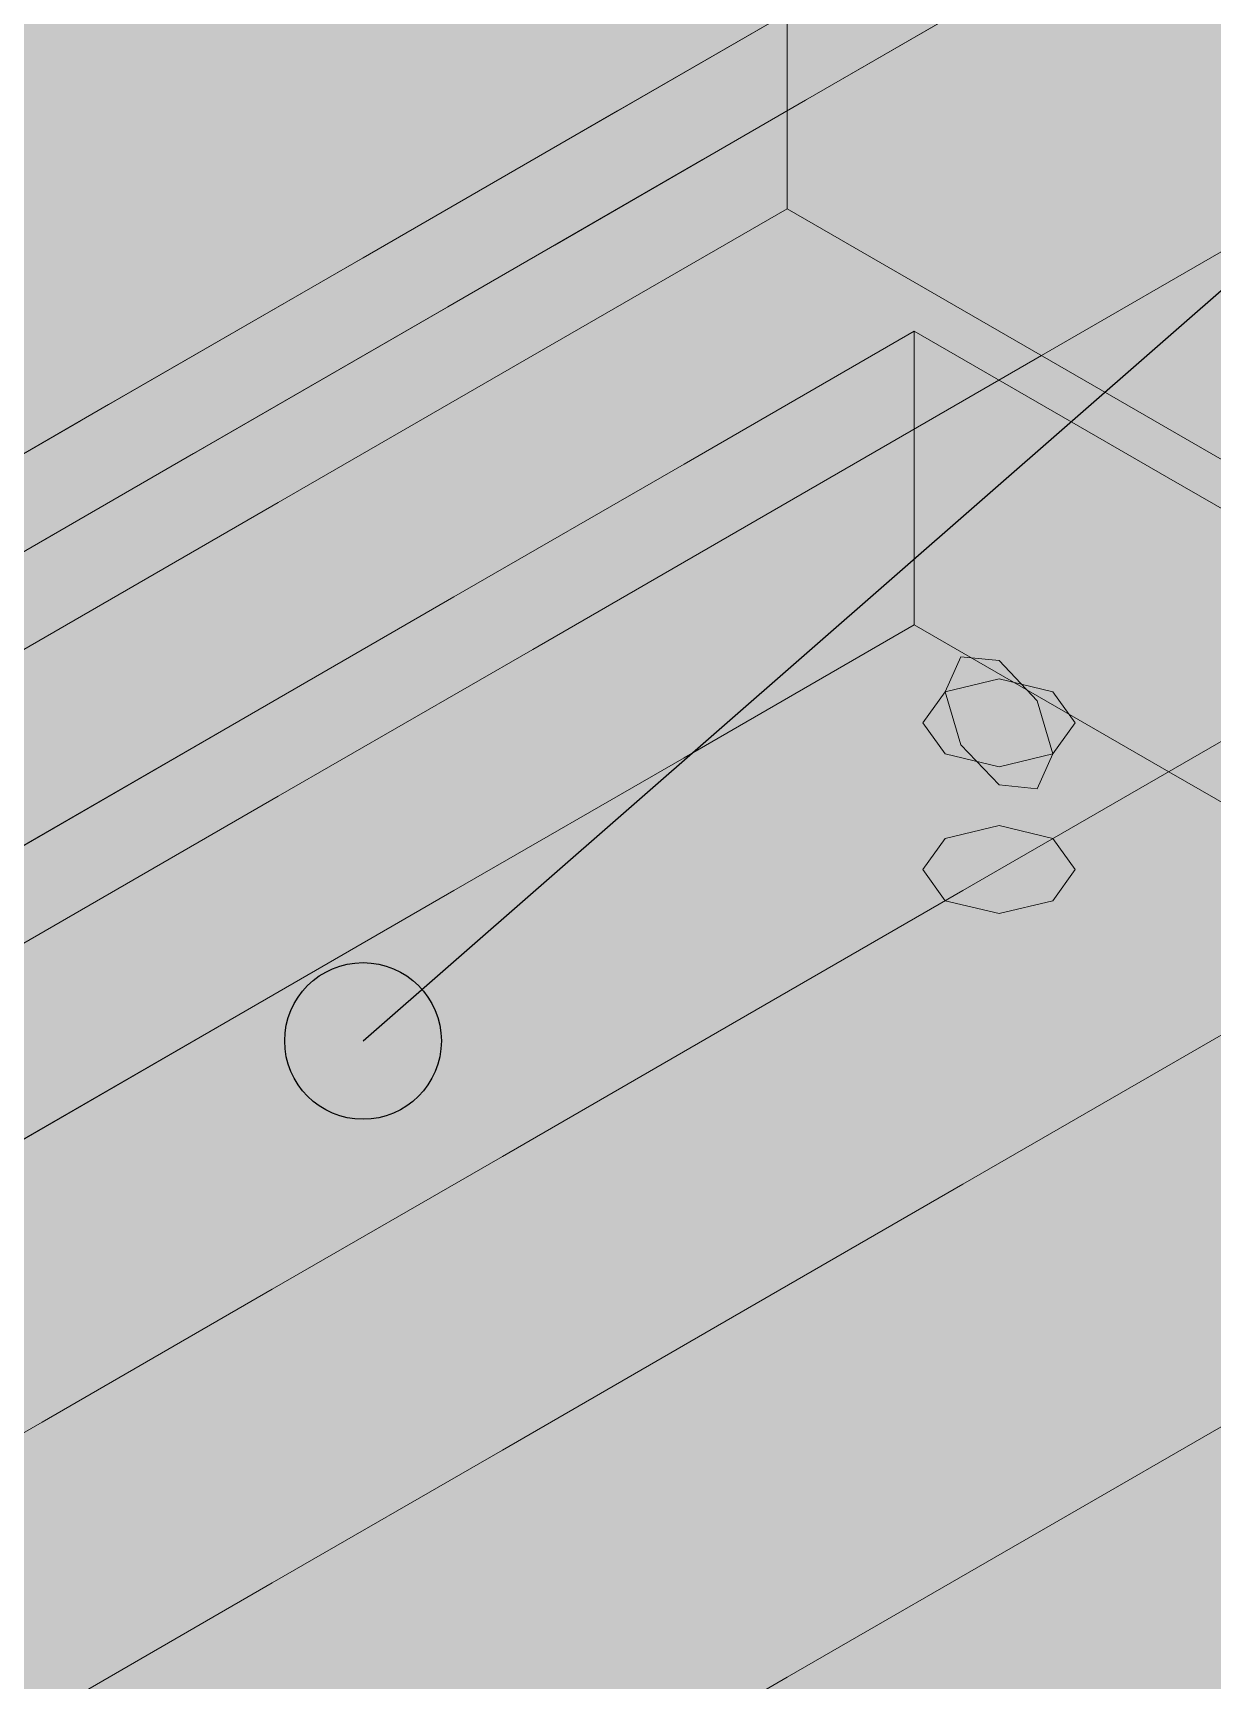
# Model space of a CAD drawing. Header units: metres. Extents: x 349122 to 349453, y 9281252 to 9281971.
# Drawn here: x 349264.0581 to 349264.1785, y 9281656.6197 to 9281656.788 of the extents above; entities that cross this region are included whole.
import ezdxf

# ---------------------------------------------------------------- set-up
doc = ezdxf.new("R2010")
doc.units = ezdxf.units.M
doc.header["$LTSCALE"] = 0.25
doc.layers.add('ISO-3D', color=7, linetype='CONTINUOUS', lineweight=13)
doc.layers.add('ISO-3D-ARISTAS', color=250, linetype='CONTINUOUS', lineweight=13)
doc.layers.add('LLAMADAS-NUM', color=30, linetype='CONTINUOUS', lineweight=25, true_color=0xc05014)

msp = doc.modelspace()

# ---------------------------------------------------------------- linework, layer by layer
at = {"layer": 'ISO-3D', "true_color": 0x7f7e7a}
for points in [[(349264.08577, 9281656.80152), (349264.06017, 9281656.78674), (349264.08577, 9281656.83152), (349264.06017, 9281656.81674)], [(349264.16258, 9281656.79587), (349264.13698, 9281656.78109), (349264.16258, 9281656.82087), (349264.13698, 9281656.80609)], [(349264.06017, 9281656.78674), (349264.03456, 9281656.77196), (349264.06017, 9281656.81674), (349264.03456, 9281656.80196)], [(349264.11137, 9281656.7913), (349264.08577, 9281656.77652), (349264.11137, 9281656.8163), (349264.08577, 9281656.80152)], [(349264.13698, 9281656.78109), (349264.11137, 9281656.7663), (349264.13698, 9281656.80609), (349264.11137, 9281656.7913)], [(349264.08577, 9281656.77652), (349264.06017, 9281656.76174), (349264.08577, 9281656.80152), (349264.06017, 9281656.78674)], [(349264.11137, 9281656.7663), (349264.08577, 9281656.75152), (349264.11137, 9281656.7913), (349264.08577, 9281656.77652)], [(349264.06017, 9281656.76174), (349264.03456, 9281656.74696), (349264.06017, 9281656.78674), (349264.03456, 9281656.77196)], [(349264.08577, 9281656.75152), (349264.06017, 9281656.73674), (349264.08577, 9281656.77652), (349264.06017, 9281656.76174)], [(349264.06017, 9281656.73674), (349264.03456, 9281656.72196), (349264.06017, 9281656.76174), (349264.03456, 9281656.74696)], [(349264.14809, 9281656.7275), (349264.12458, 9281656.71393), (349264.14809, 9281656.7575), (349264.12458, 9281656.74393)], [(349264.12458, 9281656.71393), (349264.10107, 9281656.70036), (349264.12458, 9281656.74393), (349264.10107, 9281656.73036)], [(349264.10107, 9281656.70036), (349264.07757, 9281656.68679), (349264.10107, 9281656.73036), (349264.07757, 9281656.71679)], [(349264.20005, 9281656.6975), (349264.17654, 9281656.68393), (349264.20005, 9281656.7275), (349264.17654, 9281656.71393)], [(349264.07757, 9281656.68679), (349264.05406, 9281656.67321), (349264.07757, 9281656.71679), (349264.05406, 9281656.70321)], [(349264.17654, 9281656.68393), (349264.15304, 9281656.67036), (349264.17654, 9281656.71393), (349264.15304, 9281656.70036)], [(349264.15304, 9281656.67036), (349264.12953, 9281656.65679), (349264.15304, 9281656.70036), (349264.12953, 9281656.68679)], [(349264.12953, 9281656.65679), (349264.10602, 9281656.64321), (349264.12953, 9281656.68679), (349264.10602, 9281656.67321)], [(349264.10602, 9281656.64321), (349264.08252, 9281656.62964), (349264.10602, 9281656.67321), (349264.08252, 9281656.65964)], [(349264.08252, 9281656.62964), (349264.05901, 9281656.61607), (349264.08252, 9281656.65964), (349264.05901, 9281656.64607)], [(349264.05901, 9281656.61607), (349264.0355, 9281656.6025), (349264.05901, 9281656.64607), (349264.0355, 9281656.6325)]]:
    msp.add_solid(points, dxfattribs=at)
at = {"layer": 'ISO-3D', "true_color": 0x8e8d88}
for points in [[(349264.06293, 9281656.80167), (349264.03767, 9281656.78708), (349264.06293, 9281656.82833), (349264.03767, 9281656.81375)], [(349264.1351, 9281656.795), (349264.10912, 9281656.78), (349264.1351, 9281656.82), (349264.10912, 9281656.805)], [(349264.1387, 9281656.79208), (349264.11345, 9281656.7775), (349264.1387, 9281656.81875), (349264.11345, 9281656.80417)], [(349264.08819, 9281656.78958), (349264.06293, 9281656.775), (349264.08819, 9281656.81625), (349264.06293, 9281656.80167)], [(349264.08313, 9281656.79), (349264.05715, 9281656.775), (349264.08313, 9281656.815), (349264.05715, 9281656.8)], [(349264.10912, 9281656.78), (349264.08313, 9281656.765), (349264.10912, 9281656.805), (349264.08313, 9281656.79)], [(349264.11345, 9281656.7775), (349264.08819, 9281656.76292), (349264.11345, 9281656.80417), (349264.08819, 9281656.78958)], [(349264.06293, 9281656.775), (349264.03767, 9281656.76042), (349264.06293, 9281656.80167), (349264.03767, 9281656.78708)], [(349264.1351, 9281656.77), (349264.10912, 9281656.755), (349264.1351, 9281656.795), (349264.10912, 9281656.78)], [(349264.08313, 9281656.765), (349264.05715, 9281656.75), (349264.08313, 9281656.79), (349264.05715, 9281656.775)], [(349264.08819, 9281656.76292), (349264.06293, 9281656.74833), (349264.08819, 9281656.78958), (349264.06293, 9281656.775)], [(349264.10912, 9281656.755), (349264.08313, 9281656.74), (349264.10912, 9281656.78), (349264.08313, 9281656.765)], [(349264.06293, 9281656.74833), (349264.03767, 9281656.73375), (349264.06293, 9281656.775), (349264.03767, 9281656.76042)], [(349264.18706, 9281656.75), (349264.16108, 9281656.735), (349264.18706, 9281656.77), (349264.16108, 9281656.755)], [(349264.08313, 9281656.74), (349264.05715, 9281656.725), (349264.08313, 9281656.765), (349264.05715, 9281656.75)], [(349264.17407, 9281656.7125), (349264.14809, 9281656.7275), (349264.17407, 9281656.7425), (349264.14809, 9281656.7575)], [(349264.16108, 9281656.735), (349264.1351, 9281656.72), (349264.16108, 9281656.755), (349264.1351, 9281656.74)], [(349264.18706, 9281656.725), (349264.16108, 9281656.71), (349264.18706, 9281656.75), (349264.16108, 9281656.735)], [(349264.20005, 9281656.6975), (349264.17407, 9281656.7125), (349264.20005, 9281656.7275), (349264.17407, 9281656.7425)], [(349264.1351, 9281656.72), (349264.10912, 9281656.705), (349264.1351, 9281656.74), (349264.10912, 9281656.725)], [(349264.16108, 9281656.71), (349264.1351, 9281656.695), (349264.16108, 9281656.735), (349264.1351, 9281656.72)], [(349264.10912, 9281656.705), (349264.08313, 9281656.69), (349264.10912, 9281656.725), (349264.08313, 9281656.71)], [(349264.18706, 9281656.7), (349264.16108, 9281656.685), (349264.18706, 9281656.725), (349264.16108, 9281656.71)], [(349264.1351, 9281656.695), (349264.10912, 9281656.68), (349264.1351, 9281656.72), (349264.10912, 9281656.705)], [(349264.08313, 9281656.69), (349264.05715, 9281656.675), (349264.08313, 9281656.71), (349264.05715, 9281656.695)], [(349264.16108, 9281656.685), (349264.1351, 9281656.67), (349264.16108, 9281656.71), (349264.1351, 9281656.695)], [(349264.10912, 9281656.68), (349264.08313, 9281656.665), (349264.10912, 9281656.705), (349264.08313, 9281656.69)], [(349264.18706, 9281656.675), (349264.16108, 9281656.66), (349264.18706, 9281656.7), (349264.16108, 9281656.685)], [(349264.1351, 9281656.67), (349264.10912, 9281656.655), (349264.1351, 9281656.695), (349264.10912, 9281656.68)], [(349264.08313, 9281656.665), (349264.05715, 9281656.65), (349264.08313, 9281656.69), (349264.05715, 9281656.675)], [(349264.16108, 9281656.66), (349264.1351, 9281656.645), (349264.16108, 9281656.685), (349264.1351, 9281656.67)], [(349264.10912, 9281656.655), (349264.08313, 9281656.64), (349264.10912, 9281656.68), (349264.08313, 9281656.665)], [(349264.18706, 9281656.65), (349264.16108, 9281656.635), (349264.18706, 9281656.675), (349264.16108, 9281656.66)], [(349264.1351, 9281656.645), (349264.10912, 9281656.63), (349264.1351, 9281656.67), (349264.10912, 9281656.655)], [(349264.08313, 9281656.64), (349264.05715, 9281656.625), (349264.08313, 9281656.665), (349264.05715, 9281656.65)], [(349264.16108, 9281656.635), (349264.1351, 9281656.62), (349264.16108, 9281656.66), (349264.1351, 9281656.645)], [(349264.10912, 9281656.63), (349264.08313, 9281656.615), (349264.10912, 9281656.655), (349264.08313, 9281656.64)], [(349264.1351, 9281656.62), (349264.10912, 9281656.605), (349264.1351, 9281656.645), (349264.10912, 9281656.63)], [(349264.08313, 9281656.615), (349264.05715, 9281656.6), (349264.08313, 9281656.64), (349264.05715, 9281656.625)], [(349264.10912, 9281656.605), (349264.08313, 9281656.59), (349264.10912, 9281656.63), (349264.08313, 9281656.615)]]:
    msp.add_solid(points, dxfattribs=at)
at = {"layer": 'ISO-3D', "true_color": 0x9e9d98}
for points in [[(349264.10912, 9281656.785), (349264.08313, 9281656.8), (349264.10912, 9281656.81), (349264.08313, 9281656.825)], [(349264.10417, 9281656.77733), (349264.07942, 9281656.79162), (349264.10417, 9281656.80628), (349264.07942, 9281656.82056)], [(349264.15365, 9281656.77771), (349264.12891, 9281656.79199), (349264.15365, 9281656.80665), (349264.12891, 9281656.82094)], [(349264.20314, 9281656.77808), (349264.1784, 9281656.79237), (349264.20314, 9281656.80703), (349264.1784, 9281656.82132)], [(349264.08313, 9281656.77187), (349264.05715, 9281656.78687), (349264.08313, 9281656.8), (349264.05715, 9281656.815)], [(349264.1351, 9281656.77), (349264.10912, 9281656.785), (349264.1351, 9281656.795), (349264.10912, 9281656.81)], [(349264.07942, 9281656.76267), (349264.05468, 9281656.77695), (349264.07942, 9281656.79162), (349264.05468, 9281656.8059)], [(349264.12891, 9281656.76305), (349264.10417, 9281656.77733), (349264.12891, 9281656.79199), (349264.10417, 9281656.80628)], [(349264.1784, 9281656.76342), (349264.15365, 9281656.77771), (349264.1784, 9281656.79237), (349264.15365, 9281656.80665)], [(349264.10912, 9281656.75687), (349264.08313, 9281656.77187), (349264.10912, 9281656.785), (349264.08313, 9281656.8)], [(349264.15365, 9281656.74876), (349264.12891, 9281656.76305), (349264.15365, 9281656.77771), (349264.12891, 9281656.79199)], [(349264.20314, 9281656.74914), (349264.1784, 9281656.76342), (349264.20314, 9281656.77808), (349264.1784, 9281656.79237)], [(349264.10417, 9281656.74838), (349264.07942, 9281656.76267), (349264.10417, 9281656.77733), (349264.07942, 9281656.79162)], [(349264.08313, 9281656.74375), (349264.05715, 9281656.75875), (349264.08313, 9281656.77187), (349264.05715, 9281656.78687)], [(349264.1351, 9281656.74187), (349264.10912, 9281656.75687), (349264.1351, 9281656.77), (349264.10912, 9281656.785)], [(349264.07942, 9281656.73372), (349264.05468, 9281656.74801), (349264.07942, 9281656.76267), (349264.05468, 9281656.77695)], [(349264.12891, 9281656.7341), (349264.10417, 9281656.74838), (349264.12891, 9281656.76305), (349264.10417, 9281656.77733)], [(349264.1784, 9281656.73447), (349264.15365, 9281656.74876), (349264.1784, 9281656.76342), (349264.15365, 9281656.77771)], [(349264.10912, 9281656.72875), (349264.08313, 9281656.74375), (349264.10912, 9281656.75687), (349264.08313, 9281656.77187)], [(349264.15675, 9281656.72937), (349264.1351, 9281656.74187), (349264.15675, 9281656.7575), (349264.1351, 9281656.77)], [(349264.20314, 9281656.72019), (349264.1784, 9281656.73447), (349264.20314, 9281656.74914), (349264.1784, 9281656.76342)], [(349264.10417, 9281656.71944), (349264.07942, 9281656.73372), (349264.10417, 9281656.74838), (349264.07942, 9281656.76267)], [(349264.15365, 9281656.71981), (349264.12891, 9281656.7341), (349264.15365, 9281656.74876), (349264.12891, 9281656.76305)], [(349264.08313, 9281656.71562), (349264.05715, 9281656.73062), (349264.08313, 9281656.74375), (349264.05715, 9281656.75875)], [(349264.1351, 9281656.71375), (349264.10912, 9281656.72875), (349264.1351, 9281656.74187), (349264.10912, 9281656.75687)], [(349264.1784, 9281656.71687), (349264.15675, 9281656.72937), (349264.1784, 9281656.745), (349264.15675, 9281656.7575)], [(349264.12891, 9281656.70515), (349264.10417, 9281656.71944), (349264.12891, 9281656.7341), (349264.10417, 9281656.74838)], [(349264.1784, 9281656.70553), (349264.15365, 9281656.71981), (349264.1784, 9281656.73447), (349264.15365, 9281656.74876)], [(349264.07942, 9281656.70477), (349264.05468, 9281656.71906), (349264.07942, 9281656.73372), (349264.05468, 9281656.74801)], [(349264.20005, 9281656.70437), (349264.1784, 9281656.71687), (349264.20005, 9281656.7325), (349264.1784, 9281656.745)], [(349264.10912, 9281656.70062), (349264.08313, 9281656.71562), (349264.10912, 9281656.72875), (349264.08313, 9281656.74375)], [(349264.15675, 9281656.70125), (349264.1351, 9281656.71375), (349264.15675, 9281656.72937), (349264.1351, 9281656.74187)], [(349264.10417, 9281656.69049), (349264.07942, 9281656.70477), (349264.10417, 9281656.71944), (349264.07942, 9281656.73372)], [(349264.15365, 9281656.69086), (349264.12891, 9281656.70515), (349264.15365, 9281656.71981), (349264.12891, 9281656.7341)], [(349264.20314, 9281656.69124), (349264.1784, 9281656.70553), (349264.20314, 9281656.72019), (349264.1784, 9281656.73447)], [(349264.08313, 9281656.6875), (349264.05715, 9281656.7025), (349264.08313, 9281656.71562), (349264.05715, 9281656.73062)], [(349264.1351, 9281656.68562), (349264.10912, 9281656.70062), (349264.1351, 9281656.71375), (349264.10912, 9281656.72875)], [(349264.1784, 9281656.68875), (349264.15675, 9281656.70125), (349264.1784, 9281656.71687), (349264.15675, 9281656.72937)], [(349264.1784, 9281656.67658), (349264.15365, 9281656.69086), (349264.1784, 9281656.70553), (349264.15365, 9281656.71981)], [(349264.07942, 9281656.67583), (349264.05468, 9281656.69011), (349264.07942, 9281656.70477), (349264.05468, 9281656.71906)], [(349264.12891, 9281656.6762), (349264.10417, 9281656.69049), (349264.12891, 9281656.70515), (349264.10417, 9281656.71944)], [(349264.20005, 9281656.67625), (349264.1784, 9281656.68875), (349264.20005, 9281656.70437), (349264.1784, 9281656.71687)], [(349264.10912, 9281656.6725), (349264.08313, 9281656.6875), (349264.10912, 9281656.70062), (349264.08313, 9281656.71562)], [(349264.15675, 9281656.67312), (349264.1351, 9281656.68562), (349264.15675, 9281656.70125), (349264.1351, 9281656.71375)], [(349264.10417, 9281656.66154), (349264.07942, 9281656.67583), (349264.10417, 9281656.69049), (349264.07942, 9281656.70477)], [(349264.15365, 9281656.66192), (349264.12891, 9281656.6762), (349264.15365, 9281656.69086), (349264.12891, 9281656.70515)], [(349264.20314, 9281656.66229), (349264.1784, 9281656.67658), (349264.20314, 9281656.69124), (349264.1784, 9281656.70553)], [(349264.08313, 9281656.65937), (349264.05715, 9281656.67437), (349264.08313, 9281656.6875), (349264.05715, 9281656.7025)], [(349264.1784, 9281656.66062), (349264.15675, 9281656.67312), (349264.1784, 9281656.68875), (349264.15675, 9281656.70125)], [(349264.1351, 9281656.6575), (349264.10912, 9281656.6725), (349264.1351, 9281656.68562), (349264.10912, 9281656.70062)], [(349264.1784, 9281656.64763), (349264.15365, 9281656.66192), (349264.1784, 9281656.67658), (349264.15365, 9281656.69086)], [(349264.07942, 9281656.64688), (349264.05468, 9281656.66117), (349264.07942, 9281656.67583), (349264.05468, 9281656.69011)], [(349264.12891, 9281656.64726), (349264.10417, 9281656.66154), (349264.12891, 9281656.6762), (349264.10417, 9281656.69049)], [(349264.10912, 9281656.64437), (349264.08313, 9281656.65937), (349264.10912, 9281656.6725), (349264.08313, 9281656.6875)], [(349264.20005, 9281656.64812), (349264.1784, 9281656.66062), (349264.20005, 9281656.67625), (349264.1784, 9281656.68875)], [(349264.15675, 9281656.645), (349264.1351, 9281656.6575), (349264.15675, 9281656.67312), (349264.1351, 9281656.68562)], [(349264.10417, 9281656.63259), (349264.07942, 9281656.64688), (349264.10417, 9281656.66154), (349264.07942, 9281656.67583)], [(349264.15365, 9281656.63297), (349264.12891, 9281656.64726), (349264.15365, 9281656.66192), (349264.12891, 9281656.6762)], [(349264.20314, 9281656.63335), (349264.1784, 9281656.64763), (349264.20314, 9281656.66229), (349264.1784, 9281656.67658)], [(349264.08313, 9281656.63125), (349264.05715, 9281656.64625), (349264.08313, 9281656.65937), (349264.05715, 9281656.67437)], [(349264.1351, 9281656.62937), (349264.10912, 9281656.64437), (349264.1351, 9281656.6575), (349264.10912, 9281656.6725)], [(349264.1784, 9281656.6325), (349264.15675, 9281656.645), (349264.1784, 9281656.66062), (349264.15675, 9281656.67312)], [(349264.07942, 9281656.61793), (349264.05468, 9281656.63222), (349264.07942, 9281656.64688), (349264.05468, 9281656.66117)], [(349264.12891, 9281656.61831), (349264.10417, 9281656.63259), (349264.12891, 9281656.64726), (349264.10417, 9281656.66154)], [(349264.1784, 9281656.61868), (349264.15365, 9281656.63297), (349264.1784, 9281656.64763), (349264.15365, 9281656.66192)], [(349264.20005, 9281656.62), (349264.1784, 9281656.6325), (349264.20005, 9281656.64812), (349264.1784, 9281656.66062)], [(349264.10912, 9281656.61625), (349264.08313, 9281656.63125), (349264.10912, 9281656.64437), (349264.08313, 9281656.65937)], [(349264.15675, 9281656.61687), (349264.1351, 9281656.62937), (349264.15675, 9281656.645), (349264.1351, 9281656.6575)], [(349264.15365, 9281656.60402), (349264.12891, 9281656.61831), (349264.15365, 9281656.63297), (349264.12891, 9281656.64726)], [(349264.20314, 9281656.6044), (349264.1784, 9281656.61868), (349264.20314, 9281656.63335), (349264.1784, 9281656.64763)], [(349264.08313, 9281656.60312), (349264.05715, 9281656.61812), (349264.08313, 9281656.63125), (349264.05715, 9281656.64625)], [(349264.10417, 9281656.60365), (349264.07942, 9281656.61793), (349264.10417, 9281656.63259), (349264.07942, 9281656.64688)], [(349264.1351, 9281656.60125), (349264.10912, 9281656.61625), (349264.1351, 9281656.62937), (349264.10912, 9281656.64437)], [(349264.1784, 9281656.60437), (349264.15675, 9281656.61687), (349264.1784, 9281656.6325), (349264.15675, 9281656.645)], [(349264.07942, 9281656.58898), (349264.05468, 9281656.60327), (349264.07942, 9281656.61793), (349264.05468, 9281656.63222)], [(349264.12891, 9281656.58936), (349264.10417, 9281656.60365), (349264.12891, 9281656.61831), (349264.10417, 9281656.63259)], [(349264.1784, 9281656.58974), (349264.15365, 9281656.60402), (349264.1784, 9281656.61868), (349264.15365, 9281656.63297)], [(349264.20005, 9281656.59187), (349264.1784, 9281656.60437), (349264.20005, 9281656.62), (349264.1784, 9281656.6325)], [(349264.10912, 9281656.58812), (349264.08313, 9281656.60312), (349264.10912, 9281656.61625), (349264.08313, 9281656.63125)], [(349264.15675, 9281656.58875), (349264.1351, 9281656.60125), (349264.15675, 9281656.61687), (349264.1351, 9281656.62937)]]:
    msp.add_solid(points, dxfattribs=at)
at = {"layer": 'ISO-3D', "true_color": 0x9e9c96}
for points in [[(349264.07664, 9281656.79875), (349264.05313, 9281656.78518), (349264.05282, 9281656.8125), (349264.02932, 9281656.79893)], [(349264.12403, 9281656.79861), (349264.10046, 9281656.785), (349264.10021, 9281656.81236), (349264.07664, 9281656.79875)], [(349264.17142, 9281656.79847), (349264.14785, 9281656.78486), (349264.14761, 9281656.81222), (349264.12403, 9281656.79861)], [(349264.21881, 9281656.79833), (349264.19524, 9281656.78472), (349264.195, 9281656.81208), (349264.17142, 9281656.79847)], [(349264.10046, 9281656.785), (349264.07695, 9281656.77143), (349264.07664, 9281656.79875), (349264.05313, 9281656.78518)], [(349264.14785, 9281656.78486), (349264.12427, 9281656.77125), (349264.12403, 9281656.79861), (349264.10046, 9281656.785)], [(349264.19524, 9281656.78472), (349264.17166, 9281656.77111), (349264.17142, 9281656.79847), (349264.14785, 9281656.78486)], [(349264.07695, 9281656.77143), (349264.05344, 9281656.75786), (349264.05313, 9281656.78518), (349264.02963, 9281656.77161)], [(349264.12427, 9281656.77125), (349264.10076, 9281656.75768), (349264.10046, 9281656.785), (349264.07695, 9281656.77143)], [(349264.17166, 9281656.77111), (349264.14809, 9281656.7575), (349264.14785, 9281656.78486), (349264.12427, 9281656.77125)], [(349264.22122, 9281656.76972), (349264.19764, 9281656.75611), (349264.19524, 9281656.78472), (349264.17166, 9281656.77111)], [(349264.10076, 9281656.75768), (349264.07726, 9281656.74411), (349264.07695, 9281656.77143), (349264.05344, 9281656.75786)], [(349264.14809, 9281656.7575), (349264.12458, 9281656.74393), (349264.12427, 9281656.77125), (349264.10076, 9281656.75768)], [(349264.19764, 9281656.75611), (349264.17407, 9281656.7425), (349264.17166, 9281656.77111), (349264.14809, 9281656.7575)], [(349264.21304, 9281656.755), (349264.18706, 9281656.74), (349264.18706, 9281656.77), (349264.16108, 9281656.755)], [(349264.07726, 9281656.74411), (349264.05375, 9281656.73054), (349264.05344, 9281656.75786), (349264.02994, 9281656.74429)], [(349264.12458, 9281656.74393), (349264.10107, 9281656.73036), (349264.10076, 9281656.75768), (349264.07726, 9281656.74411)], [(349264.18706, 9281656.74), (349264.16108, 9281656.725), (349264.16108, 9281656.755), (349264.1351, 9281656.74)], [(349264.22362, 9281656.74111), (349264.20005, 9281656.7275), (349264.19764, 9281656.75611), (349264.17407, 9281656.7425)], [(349264.10107, 9281656.73036), (349264.07757, 9281656.71679), (349264.07726, 9281656.74411), (349264.05375, 9281656.73054)], [(349264.16108, 9281656.725), (349264.1351, 9281656.71), (349264.1351, 9281656.74), (349264.10912, 9281656.725)], [(349264.21304, 9281656.725), (349264.18706, 9281656.71), (349264.18706, 9281656.74), (349264.16108, 9281656.725)], [(349264.07757, 9281656.71679), (349264.05406, 9281656.70321), (349264.05375, 9281656.73054), (349264.03025, 9281656.71696)], [(349264.17407, 9281656.7125), (349264.15056, 9281656.69893), (349264.14809, 9281656.7275), (349264.12458, 9281656.71393)], [(349264.22459, 9281656.71333), (349264.20108, 9281656.69976), (349264.20005, 9281656.7275), (349264.17654, 9281656.71393)], [(349264.1351, 9281656.71), (349264.10912, 9281656.695), (349264.10912, 9281656.725), (349264.08313, 9281656.71)], [(349264.18706, 9281656.71), (349264.16108, 9281656.695), (349264.16108, 9281656.725), (349264.1351, 9281656.71)], [(349264.15056, 9281656.69893), (349264.12705, 9281656.68536), (349264.12458, 9281656.71393), (349264.10107, 9281656.70036)], [(349264.20108, 9281656.69976), (349264.17757, 9281656.68619), (349264.17654, 9281656.71393), (349264.15304, 9281656.70036)], [(349264.20005, 9281656.6975), (349264.17654, 9281656.68393), (349264.17407, 9281656.7125), (349264.15056, 9281656.69893)], [(349264.10912, 9281656.695), (349264.08313, 9281656.68), (349264.08313, 9281656.71), (349264.05715, 9281656.695)], [(349264.16108, 9281656.695), (349264.1351, 9281656.68), (349264.1351, 9281656.71), (349264.10912, 9281656.695)], [(349264.21304, 9281656.695), (349264.18706, 9281656.68), (349264.18706, 9281656.71), (349264.16108, 9281656.695)], [(349264.12705, 9281656.68536), (349264.10355, 9281656.67179), (349264.10107, 9281656.70036), (349264.07757, 9281656.68679)], [(349264.17757, 9281656.68619), (349264.15407, 9281656.67262), (349264.15304, 9281656.70036), (349264.12953, 9281656.68679)], [(349264.22562, 9281656.6856), (349264.20211, 9281656.67202), (349264.20108, 9281656.69976), (349264.17757, 9281656.68619)], [(349264.17654, 9281656.68393), (349264.15304, 9281656.67036), (349264.15056, 9281656.69893), (349264.12705, 9281656.68536)], [(349264.08313, 9281656.68), (349264.05715, 9281656.665), (349264.05715, 9281656.695), (349264.03117, 9281656.68)], [(349264.1351, 9281656.68), (349264.10912, 9281656.665), (349264.10912, 9281656.695), (349264.08313, 9281656.68)], [(349264.18706, 9281656.68), (349264.16108, 9281656.665), (349264.16108, 9281656.695), (349264.1351, 9281656.68)], [(349264.10355, 9281656.67179), (349264.08004, 9281656.65821), (349264.07757, 9281656.68679), (349264.05406, 9281656.67321)], [(349264.15407, 9281656.67262), (349264.13056, 9281656.65905), (349264.12953, 9281656.68679), (349264.10602, 9281656.67321)], [(349264.20211, 9281656.67202), (349264.1786, 9281656.65845), (349264.17757, 9281656.68619), (349264.15407, 9281656.67262)], [(349264.15304, 9281656.67036), (349264.12953, 9281656.65679), (349264.12705, 9281656.68536), (349264.10355, 9281656.67179)], [(349264.10912, 9281656.665), (349264.08313, 9281656.65), (349264.08313, 9281656.68), (349264.05715, 9281656.665)], [(349264.16108, 9281656.665), (349264.1351, 9281656.65), (349264.1351, 9281656.68), (349264.10912, 9281656.665)], [(349264.21304, 9281656.665), (349264.18706, 9281656.65), (349264.18706, 9281656.68), (349264.16108, 9281656.665)], [(349264.08004, 9281656.65821), (349264.05654, 9281656.64464), (349264.05406, 9281656.67321), (349264.03055, 9281656.65964)], [(349264.13056, 9281656.65905), (349264.10705, 9281656.64548), (349264.10602, 9281656.67321), (349264.08252, 9281656.65964)], [(349264.1786, 9281656.65845), (349264.1551, 9281656.64488), (349264.15407, 9281656.67262), (349264.13056, 9281656.65905)], [(349264.12953, 9281656.65679), (349264.10602, 9281656.64321), (349264.10355, 9281656.67179), (349264.08004, 9281656.65821)], [(349264.08313, 9281656.65), (349264.05715, 9281656.635), (349264.05715, 9281656.665), (349264.03117, 9281656.65)], [(349264.1351, 9281656.65), (349264.10912, 9281656.635), (349264.10912, 9281656.665), (349264.08313, 9281656.65)], [(349264.18706, 9281656.65), (349264.16108, 9281656.635), (349264.16108, 9281656.665), (349264.1351, 9281656.65)], [(349264.10705, 9281656.64548), (349264.08355, 9281656.6319), (349264.08252, 9281656.65964), (349264.05901, 9281656.64607)], [(349264.1551, 9281656.64488), (349264.13159, 9281656.63131), (349264.13056, 9281656.65905), (349264.10705, 9281656.64548)], [(349264.10602, 9281656.64321), (349264.08252, 9281656.62964), (349264.08004, 9281656.65821), (349264.05654, 9281656.64464)], [(349264.20314, 9281656.64429), (349264.17963, 9281656.63071), (349264.1786, 9281656.65845), (349264.1551, 9281656.64488)], [(349264.10912, 9281656.635), (349264.08313, 9281656.62), (349264.08313, 9281656.65), (349264.05715, 9281656.635)], [(349264.16108, 9281656.635), (349264.1351, 9281656.62), (349264.1351, 9281656.65), (349264.10912, 9281656.635)], [(349264.21304, 9281656.635), (349264.18706, 9281656.62), (349264.18706, 9281656.65), (349264.16108, 9281656.635)], [(349264.08355, 9281656.6319), (349264.06004, 9281656.61833), (349264.05901, 9281656.64607), (349264.0355, 9281656.6325)], [(349264.13159, 9281656.63131), (349264.10808, 9281656.61774), (349264.10705, 9281656.64548), (349264.08355, 9281656.6319)], [(349264.08252, 9281656.62964), (349264.05901, 9281656.61607), (349264.05654, 9281656.64464), (349264.03303, 9281656.63107)], [(349264.17963, 9281656.63071), (349264.15613, 9281656.61714), (349264.1551, 9281656.64488), (349264.13159, 9281656.63131)], [(349264.08313, 9281656.62), (349264.05715, 9281656.605), (349264.05715, 9281656.635), (349264.03117, 9281656.62)], [(349264.1351, 9281656.62), (349264.10912, 9281656.605), (349264.10912, 9281656.635), (349264.08313, 9281656.62)], [(349264.18706, 9281656.62), (349264.16108, 9281656.605), (349264.16108, 9281656.635), (349264.1351, 9281656.62)], [(349264.06004, 9281656.61833), (349264.03647, 9281656.60472), (349264.0355, 9281656.6325), (349264.01193, 9281656.61889)], [(349264.05901, 9281656.61607), (349264.0355, 9281656.6025), (349264.03303, 9281656.63107), (349264.00952, 9281656.6175)], [(349264.10808, 9281656.61774), (349264.08458, 9281656.60417), (349264.08355, 9281656.6319), (349264.06004, 9281656.61833)], [(349264.15613, 9281656.61714), (349264.13262, 9281656.60357), (349264.13159, 9281656.63131), (349264.10808, 9281656.61774)], [(349264.20417, 9281656.61655), (349264.18067, 9281656.60298), (349264.17963, 9281656.63071), (349264.15613, 9281656.61714)], [(349264.10912, 9281656.605), (349264.08313, 9281656.59), (349264.08313, 9281656.62), (349264.05715, 9281656.605)], [(349264.16108, 9281656.605), (349264.1351, 9281656.59), (349264.1351, 9281656.62), (349264.10912, 9281656.605)], [(349264.21304, 9281656.605), (349264.18706, 9281656.59), (349264.18706, 9281656.62), (349264.16108, 9281656.605)]]:
    msp.add_solid(points, dxfattribs=at)
at = {"layer": 'ISO-3D', "true_color": 0xb0aea8}
for points in [[(349264.15242, 9281656.79), (349264.12644, 9281656.775), (349264.14376, 9281656.795), (349264.11778, 9281656.78)], [(349264.12644, 9281656.775), (349264.10046, 9281656.76), (349264.11778, 9281656.78), (349264.09179, 9281656.765)], [(349264.15675, 9281656.7575), (349264.13077, 9281656.7425), (349264.1351, 9281656.77), (349264.10912, 9281656.755)], [(349264.10046, 9281656.76), (349264.07447, 9281656.745), (349264.09179, 9281656.765), (349264.06581, 9281656.75)], [(349264.1784, 9281656.745), (349264.15242, 9281656.73), (349264.15675, 9281656.7575), (349264.13077, 9281656.7425)], [(349264.13077, 9281656.7425), (349264.10479, 9281656.7275), (349264.10912, 9281656.755), (349264.08313, 9281656.74)], [(349264.07447, 9281656.745), (349264.04849, 9281656.73), (349264.06581, 9281656.75), (349264.03983, 9281656.735)], [(349264.20005, 9281656.7325), (349264.17407, 9281656.7175), (349264.1784, 9281656.745), (349264.15242, 9281656.73)], [(349264.15242, 9281656.73), (349264.12644, 9281656.715), (349264.13077, 9281656.7425), (349264.10479, 9281656.7275)], [(349264.10479, 9281656.7275), (349264.0788, 9281656.7125), (349264.08313, 9281656.74), (349264.05715, 9281656.725)], [(349264.2217, 9281656.72), (349264.19572, 9281656.705), (349264.20005, 9281656.7325), (349264.17407, 9281656.7175)], [(349264.17407, 9281656.7175), (349264.14809, 9281656.7025), (349264.15242, 9281656.73), (349264.12644, 9281656.715)], [(349264.12644, 9281656.715), (349264.10046, 9281656.7), (349264.10479, 9281656.7275), (349264.0788, 9281656.7125)], [(349264.0788, 9281656.7125), (349264.05282, 9281656.6975), (349264.05715, 9281656.725), (349264.03117, 9281656.71)], [(349264.19572, 9281656.705), (349264.16974, 9281656.69), (349264.17407, 9281656.7175), (349264.14809, 9281656.7025)], [(349264.14809, 9281656.7025), (349264.12211, 9281656.6875), (349264.12644, 9281656.715), (349264.10046, 9281656.7)], [(349264.10046, 9281656.7), (349264.07447, 9281656.685), (349264.0788, 9281656.7125), (349264.05282, 9281656.6975)], [(349264.21737, 9281656.6925), (349264.19139, 9281656.6775), (349264.19572, 9281656.705), (349264.16974, 9281656.69)], [(349264.16974, 9281656.69), (349264.14376, 9281656.675), (349264.14809, 9281656.7025), (349264.12211, 9281656.6875)], [(349264.12211, 9281656.6875), (349264.09613, 9281656.6725), (349264.10046, 9281656.7), (349264.07447, 9281656.685)], [(349264.07447, 9281656.685), (349264.04849, 9281656.67), (349264.05282, 9281656.6975), (349264.02684, 9281656.6825)], [(349264.19139, 9281656.6775), (349264.16541, 9281656.6625), (349264.16974, 9281656.69), (349264.14376, 9281656.675)], [(349264.14376, 9281656.675), (349264.11778, 9281656.66), (349264.12211, 9281656.6875), (349264.09613, 9281656.6725)], [(349264.09613, 9281656.6725), (349264.07014, 9281656.6575), (349264.07447, 9281656.685), (349264.04849, 9281656.67)], [(349264.21304, 9281656.665), (349264.18706, 9281656.65), (349264.19139, 9281656.6775), (349264.16541, 9281656.6625)], [(349264.16541, 9281656.6625), (349264.13943, 9281656.6475), (349264.14376, 9281656.675), (349264.11778, 9281656.66)], [(349264.11778, 9281656.66), (349264.09179, 9281656.645), (349264.09613, 9281656.6725), (349264.07014, 9281656.6575)], [(349264.07014, 9281656.6575), (349264.04416, 9281656.6425), (349264.04849, 9281656.67), (349264.02251, 9281656.655)], [(349264.18706, 9281656.65), (349264.16108, 9281656.635), (349264.16541, 9281656.6625), (349264.13943, 9281656.6475)], [(349264.13943, 9281656.6475), (349264.11345, 9281656.6325), (349264.11778, 9281656.66), (349264.09179, 9281656.645)], [(349264.09179, 9281656.645), (349264.06581, 9281656.63), (349264.07014, 9281656.6575), (349264.04416, 9281656.6425)], [(349264.16108, 9281656.635), (349264.1351, 9281656.62), (349264.13943, 9281656.6475), (349264.11345, 9281656.6325)], [(349264.11345, 9281656.6325), (349264.08746, 9281656.6175), (349264.09179, 9281656.645), (349264.06581, 9281656.63)], [(349264.06581, 9281656.63), (349264.03983, 9281656.615), (349264.04416, 9281656.6425), (349264.01818, 9281656.6275)], [(349264.1351, 9281656.62), (349264.10912, 9281656.605), (349264.11345, 9281656.6325), (349264.08746, 9281656.6175)], [(349264.08746, 9281656.6175), (349264.06148, 9281656.6025), (349264.06581, 9281656.63), (349264.03983, 9281656.615)]]:
    msp.add_solid(points, dxfattribs=at)
at = {"layer": 'ISO-3D', "true_color": 0x4b4946}
for points in [[(349264.15125, 9281656.72067), (349264.15286, 9281656.72424), (349264.10795, 9281656.69567), (349264.10956, 9281656.69924)], [(349264.16225, 9281656.71432), (349264.16064, 9281656.71076), (349264.11894, 9281656.68932), (349264.11733, 9281656.68576)], [(349264.10795, 9281656.69567), (349264.10956, 9281656.69924), (349264.06465, 9281656.67067), (349264.06626, 9281656.67424)], [(349264.11894, 9281656.68932), (349264.11733, 9281656.68576), (349264.07564, 9281656.66432), (349264.07403, 9281656.66076)], [(349264.06465, 9281656.67067), (349264.06626, 9281656.67424), (349264.02134, 9281656.64567), (349264.02295, 9281656.64924)], [(349264.07564, 9281656.66432), (349264.07403, 9281656.66076), (349264.03234, 9281656.63932), (349264.03073, 9281656.63576)]]:
    msp.add_solid(points, dxfattribs=at)
at = {"layer": 'ISO-3D', "true_color": 0x686560}
for points in [[(349264.15286, 9281656.72424), (349264.15675, 9281656.72385), (349264.10956, 9281656.69924), (349264.11345, 9281656.69885)], [(349264.16064, 9281656.71076), (349264.15675, 9281656.71115), (349264.11733, 9281656.68576), (349264.11345, 9281656.68615)], [(349264.10956, 9281656.69924), (349264.11345, 9281656.69885), (349264.06626, 9281656.67424), (349264.07014, 9281656.67385)], [(349264.11733, 9281656.68576), (349264.11345, 9281656.68615), (349264.07403, 9281656.66076), (349264.07014, 9281656.66115)], [(349264.06626, 9281656.67424), (349264.07014, 9281656.67385), (349264.02295, 9281656.64924), (349264.02684, 9281656.64885)], [(349264.07403, 9281656.66076), (349264.07014, 9281656.66115), (349264.03073, 9281656.63576), (349264.02684, 9281656.63615)]]:
    msp.add_solid(points, dxfattribs=at)
at = {"layer": 'ISO-3D', "true_color": 0x77736d}
for points in [[(349264.15675, 9281656.72385), (349264.16064, 9281656.71975), (349264.11345, 9281656.69885), (349264.11733, 9281656.69475)], [(349264.15675, 9281656.71115), (349264.15286, 9281656.71525), (349264.11345, 9281656.68615), (349264.10956, 9281656.69025)], [(349264.11345, 9281656.69885), (349264.11733, 9281656.69475), (349264.07014, 9281656.67385), (349264.07403, 9281656.66975)], [(349264.11345, 9281656.68615), (349264.10956, 9281656.69025), (349264.07014, 9281656.66115), (349264.06626, 9281656.66525)], [(349264.07014, 9281656.67385), (349264.07403, 9281656.66975), (349264.02684, 9281656.64885), (349264.03073, 9281656.64475)], [(349264.07014, 9281656.66115), (349264.06626, 9281656.66525), (349264.02684, 9281656.63615), (349264.02295, 9281656.64025)]]:
    msp.add_solid(points, dxfattribs=at)
at = {"layer": 'ISO-3D', "true_color": 0x67645f}
for points in [[(349264.15675, 9281656.7175), (349264.15125, 9281656.72067), (349264.15286, 9281656.72424)], [(349264.15675, 9281656.7175), (349264.15286, 9281656.72424), (349264.15675, 9281656.72385)], [(349264.15675, 9281656.7175), (349264.15675, 9281656.72385), (349264.16064, 9281656.71975)], [(349264.15675, 9281656.7175), (349264.15286, 9281656.71525), (349264.15125, 9281656.72067)], [(349264.15675, 9281656.7175), (349264.16064, 9281656.71975), (349264.16225, 9281656.71432)], [(349264.15675, 9281656.7175), (349264.15675, 9281656.71115), (349264.15286, 9281656.71525)], [(349264.15675, 9281656.7175), (349264.16064, 9281656.71076), (349264.15675, 9281656.71115)], [(349264.15675, 9281656.7175), (349264.16225, 9281656.71432), (349264.16064, 9281656.71076)]]:
    msp.add_solid(points, dxfattribs=at)
at = {"layer": 'ISO-3D', "true_color": 0x66635e}
for points in [[(349264.15125, 9281656.70567), (349264.15675, 9281656.70699), (349264.15125, 9281656.72067), (349264.15675, 9281656.72199)], [(349264.16225, 9281656.69932), (349264.15675, 9281656.69801), (349264.16225, 9281656.71432), (349264.15675, 9281656.71301)]]:
    msp.add_solid(points, dxfattribs=at)
at = {"layer": 'ISO-3D', "true_color": 0x736f6a}
for points in [[(349264.15675, 9281656.7175), (349264.15125, 9281656.72067), (349264.15675, 9281656.72199)], [(349264.15675, 9281656.7175), (349264.15675, 9281656.72199), (349264.16225, 9281656.72067)], [(349264.15675, 9281656.7175), (349264.14897, 9281656.7175), (349264.15125, 9281656.72067)], [(349264.15675, 9281656.7175), (349264.16225, 9281656.72067), (349264.16452, 9281656.7175)], [(349264.15675, 9281656.7175), (349264.15125, 9281656.71432), (349264.14897, 9281656.7175)], [(349264.15675, 9281656.7175), (349264.15675, 9281656.71301), (349264.15125, 9281656.71432)], [(349264.15675, 9281656.7175), (349264.16452, 9281656.7175), (349264.16225, 9281656.71432)], [(349264.15675, 9281656.7175), (349264.16225, 9281656.71432), (349264.15675, 9281656.71301)], [(349264.15675, 9281656.7025), (349264.15125, 9281656.70567), (349264.15675, 9281656.70699)], [(349264.15675, 9281656.7025), (349264.15675, 9281656.70699), (349264.16225, 9281656.70567)], [(349264.15675, 9281656.7025), (349264.14897, 9281656.7025), (349264.15125, 9281656.70567)], [(349264.15675, 9281656.7025), (349264.16225, 9281656.70567), (349264.16452, 9281656.7025)], [(349264.15675, 9281656.7025), (349264.15125, 9281656.69932), (349264.14897, 9281656.7025)], [(349264.15675, 9281656.7025), (349264.15675, 9281656.69801), (349264.15125, 9281656.69932)], [(349264.15675, 9281656.7025), (349264.16452, 9281656.7025), (349264.16225, 9281656.69932)], [(349264.15675, 9281656.7025), (349264.16225, 9281656.69932), (349264.15675, 9281656.69801)]]:
    msp.add_solid(points, dxfattribs=at)
at = {"layer": 'ISO-3D', "true_color": 0x6c6964}
for points in [[(349264.15675, 9281656.70699), (349264.16225, 9281656.70567), (349264.15675, 9281656.72199), (349264.16225, 9281656.72067)], [(349264.15675, 9281656.69801), (349264.15125, 9281656.69932), (349264.15675, 9281656.71301), (349264.15125, 9281656.71432)]]:
    msp.add_solid(points, dxfattribs=at)
at = {"layer": 'ISO-3D', "true_color": 0x6b6762}
for points in [[(349264.15286, 9281656.71525), (349264.15125, 9281656.72067), (349264.10956, 9281656.69025), (349264.10795, 9281656.69567)], [(349264.16064, 9281656.71975), (349264.16225, 9281656.71432), (349264.11733, 9281656.69475), (349264.11894, 9281656.68932)], [(349264.10956, 9281656.69025), (349264.10795, 9281656.69567), (349264.06626, 9281656.66525), (349264.06465, 9281656.67067)], [(349264.11733, 9281656.69475), (349264.11894, 9281656.68932), (349264.07403, 9281656.66975), (349264.07564, 9281656.66432)], [(349264.06626, 9281656.66525), (349264.06465, 9281656.67067), (349264.02295, 9281656.64025), (349264.02134, 9281656.64567)], [(349264.07403, 9281656.66975), (349264.07564, 9281656.66432), (349264.03073, 9281656.64475), (349264.03234, 9281656.63932)]]:
    msp.add_solid(points, dxfattribs=at)
at = {"layer": 'ISO-3D', "true_color": 0x504d4a}
for points in [[(349264.14897, 9281656.7025), (349264.15125, 9281656.70567), (349264.14897, 9281656.7175), (349264.15125, 9281656.72067)], [(349264.16452, 9281656.7025), (349264.16225, 9281656.69932), (349264.16452, 9281656.7175), (349264.16225, 9281656.71432)]]:
    msp.add_solid(points, dxfattribs=at)
at = {"layer": 'ISO-3D', "true_color": 0x5e5b56}
for points in [[(349264.16225, 9281656.70567), (349264.16452, 9281656.7025), (349264.16225, 9281656.72067), (349264.16452, 9281656.7175)], [(349264.15125, 9281656.69932), (349264.14897, 9281656.7025), (349264.15125, 9281656.71432), (349264.14897, 9281656.7175)]]:
    msp.add_solid(points, dxfattribs=at)
at = {"layer": 'ISO-3D-ARISTAS', "color": 250}
for p, q in [((349264.16258, 9281656.79587), (349264.13698, 9281656.78109)), ((349264.11778, 9281656.78), (349264.14376, 9281656.795)), ((349264.1351, 9281656.795), (349264.1351, 9281656.77)), ((349264.1351, 9281656.795), (349264.1351, 9281656.77)), ((349264.1387, 9281656.79208), (349264.11345, 9281656.7775)), ((349264.15242, 9281656.79), (349264.12644, 9281656.775)), ((349264.13698, 9281656.78109), (349264.11137, 9281656.7663)), ((349264.09179, 9281656.765), (349264.11778, 9281656.78)), ((349264.11345, 9281656.7775), (349264.08819, 9281656.76292)), ((349264.12644, 9281656.775), (349264.10046, 9281656.76)), ((349264.1351, 9281656.77), (349264.10912, 9281656.755)), ((349264.10912, 9281656.755), (349264.1351, 9281656.77)), ((349264.1351, 9281656.77), (349264.15675, 9281656.7575)), ((349264.1351, 9281656.77), (349264.15675, 9281656.7575)), ((349264.16108, 9281656.755), (349264.18706, 9281656.77)), ((349264.16108, 9281656.755), (349264.18706, 9281656.77)), ((349264.06581, 9281656.75), (349264.09179, 9281656.765)), ((349264.11137, 9281656.7663), (349264.08577, 9281656.75152)), ((349264.08819, 9281656.76292), (349264.06293, 9281656.74833)), ((349264.10046, 9281656.76), (349264.07447, 9281656.745)), ((349264.12458, 9281656.74393), (349264.14809, 9281656.7575)), ((349264.14809, 9281656.7575), (349264.12458, 9281656.74393)), ((349264.14809, 9281656.7575), (349264.14809, 9281656.7275)), ((349264.14809, 9281656.7275), (349264.14809, 9281656.7575)), ((349264.14809, 9281656.7575), (349264.17407, 9281656.7425)), ((349264.17407, 9281656.7425), (349264.14809, 9281656.7575)), ((349264.15675, 9281656.7575), (349264.1784, 9281656.745)), ((349264.15675, 9281656.7575), (349264.1784, 9281656.745)), ((349264.10912, 9281656.755), (349264.08313, 9281656.74)), ((349264.08313, 9281656.74), (349264.10912, 9281656.755)), ((349264.1351, 9281656.74), (349264.16108, 9281656.755)), ((349264.1351, 9281656.74), (349264.16108, 9281656.755)), ((349264.08577, 9281656.75152), (349264.06017, 9281656.73674)), ((349264.03983, 9281656.735), (349264.06581, 9281656.75)), ((349264.06293, 9281656.74833), (349264.03767, 9281656.73375)), ((349264.07447, 9281656.745), (349264.04849, 9281656.73)), ((349264.1784, 9281656.745), (349264.20005, 9281656.7325)), ((349264.1784, 9281656.745), (349264.20005, 9281656.7325)), ((349264.10107, 9281656.73036), (349264.12458, 9281656.74393)), ((349264.12458, 9281656.74393), (349264.10107, 9281656.73036)), ((349264.17407, 9281656.7425), (349264.20005, 9281656.7275)), ((349264.20005, 9281656.7275), (349264.17407, 9281656.7425)), ((349264.08313, 9281656.74), (349264.05715, 9281656.725)), ((349264.05715, 9281656.725), (349264.08313, 9281656.74)), ((349264.10912, 9281656.725), (349264.1351, 9281656.74)), ((349264.10912, 9281656.725), (349264.1351, 9281656.74)), ((349264.06017, 9281656.73674), (349264.03456, 9281656.72196)), ((349264.07757, 9281656.71679), (349264.10107, 9281656.73036)), ((349264.10107, 9281656.73036), (349264.07757, 9281656.71679)), ((349264.12458, 9281656.71393), (349264.14809, 9281656.7275)), ((349264.14809, 9281656.7275), (349264.12458, 9281656.71393)), ((349264.14809, 9281656.7275), (349264.17407, 9281656.7125)), ((349264.17407, 9281656.7125), (349264.14809, 9281656.7275)), ((349264.17654, 9281656.71393), (349264.20005, 9281656.7275)), ((349264.17654, 9281656.71393), (349264.20005, 9281656.7275)), ((349264.08313, 9281656.71), (349264.10912, 9281656.725)), ((349264.08313, 9281656.71), (349264.10912, 9281656.725)), ((349264.15125, 9281656.72067), (349264.15286, 9281656.72424)), ((349264.15125, 9281656.72067), (349264.15286, 9281656.72424)), ((349264.15286, 9281656.72424), (349264.15675, 9281656.72385)), ((349264.15286, 9281656.72424), (349264.15675, 9281656.72385)), ((349264.15675, 9281656.72385), (349264.16064, 9281656.71975)), ((349264.15675, 9281656.72385), (349264.16064, 9281656.71975)), ((349264.15675, 9281656.72199), (349264.15125, 9281656.72067)), ((349264.15125, 9281656.72067), (349264.15675, 9281656.72199)), ((349264.16225, 9281656.72067), (349264.15675, 9281656.72199)), ((349264.15675, 9281656.72199), (349264.16225, 9281656.72067)), ((349264.15125, 9281656.72067), (349264.14897, 9281656.7175)), ((349264.14897, 9281656.7175), (349264.15125, 9281656.72067)), ((349264.15286, 9281656.71525), (349264.15125, 9281656.72067)), ((349264.15286, 9281656.71525), (349264.15125, 9281656.72067)), ((349264.16064, 9281656.71975), (349264.16225, 9281656.71432)), ((349264.16064, 9281656.71975), (349264.16225, 9281656.71432)), ((349264.16452, 9281656.7175), (349264.16225, 9281656.72067)), ((349264.16225, 9281656.72067), (349264.16452, 9281656.7175)), ((349264.05406, 9281656.70321), (349264.07757, 9281656.71679)), ((349264.07757, 9281656.71679), (349264.05406, 9281656.70321)), ((349264.14897, 9281656.7175), (349264.15125, 9281656.71432)), ((349264.15125, 9281656.71432), (349264.14897, 9281656.7175)), ((349264.16225, 9281656.71432), (349264.16452, 9281656.7175)), ((349264.16452, 9281656.7175), (349264.16225, 9281656.71432)), ((349264.15675, 9281656.71115), (349264.15286, 9281656.71525)), ((349264.15675, 9281656.71115), (349264.15286, 9281656.71525)), ((349264.10107, 9281656.70036), (349264.12458, 9281656.71393)), ((349264.12458, 9281656.71393), (349264.10107, 9281656.70036)), ((349264.15125, 9281656.71432), (349264.15675, 9281656.71301)), ((349264.15675, 9281656.71301), (349264.15125, 9281656.71432)), ((349264.15304, 9281656.70036), (349264.17654, 9281656.71393)), ((349264.15304, 9281656.70036), (349264.17654, 9281656.71393)), ((349264.15675, 9281656.71301), (349264.16225, 9281656.71432)), ((349264.16225, 9281656.71432), (349264.15675, 9281656.71301)), ((349264.16225, 9281656.71432), (349264.16064, 9281656.71076)), ((349264.16225, 9281656.71432), (349264.16064, 9281656.71076)), ((349264.16064, 9281656.71076), (349264.15675, 9281656.71115)), ((349264.16064, 9281656.71076), (349264.15675, 9281656.71115)), ((349264.17407, 9281656.7125), (349264.20005, 9281656.6975)), ((349264.20005, 9281656.6975), (349264.17407, 9281656.7125)), ((349264.05715, 9281656.695), (349264.08313, 9281656.71)), ((349264.05715, 9281656.695), (349264.08313, 9281656.71)), ((349264.15125, 9281656.70567), (349264.15675, 9281656.70699)), ((349264.15125, 9281656.70567), (349264.15675, 9281656.70699)), ((349264.15675, 9281656.70699), (349264.16225, 9281656.70567)), ((349264.15675, 9281656.70699), (349264.16225, 9281656.70567)), ((349264.14897, 9281656.7025), (349264.15125, 9281656.70567)), ((349264.14897, 9281656.7025), (349264.15125, 9281656.70567)), ((349264.16225, 9281656.70567), (349264.16452, 9281656.7025)), ((349264.16225, 9281656.70567), (349264.16452, 9281656.7025)), ((349264.15125, 9281656.69932), (349264.14897, 9281656.7025)), ((349264.15125, 9281656.69932), (349264.14897, 9281656.7025)), ((349264.16452, 9281656.7025), (349264.16225, 9281656.69932)), ((349264.16452, 9281656.7025), (349264.16225, 9281656.69932)), ((349264.07757, 9281656.68679), (349264.10107, 9281656.70036)), ((349264.10107, 9281656.70036), (349264.07757, 9281656.68679)), ((349264.12953, 9281656.68679), (349264.15304, 9281656.70036)), ((349264.12953, 9281656.68679), (349264.15304, 9281656.70036)), ((349264.15675, 9281656.69801), (349264.15125, 9281656.69932)), ((349264.15675, 9281656.69801), (349264.15125, 9281656.69932)), ((349264.16225, 9281656.69932), (349264.15675, 9281656.69801)), ((349264.16225, 9281656.69932), (349264.15675, 9281656.69801)), ((349264.20005, 9281656.6975), (349264.17654, 9281656.68393)), ((349264.20005, 9281656.6975), (349264.17654, 9281656.68393)), ((349264.05406, 9281656.67321), (349264.07757, 9281656.68679)), ((349264.07757, 9281656.68679), (349264.05406, 9281656.67321)), ((349264.10602, 9281656.67321), (349264.12953, 9281656.68679)), ((349264.10602, 9281656.67321), (349264.12953, 9281656.68679)), ((349264.17654, 9281656.68393), (349264.15304, 9281656.67036)), ((349264.17654, 9281656.68393), (349264.15304, 9281656.67036)), ((349264.08252, 9281656.65964), (349264.10602, 9281656.67321)), ((349264.08252, 9281656.65964), (349264.10602, 9281656.67321)), ((349264.15304, 9281656.67036), (349264.12953, 9281656.65679)), ((349264.15304, 9281656.67036), (349264.12953, 9281656.65679)), ((349264.05901, 9281656.64607), (349264.08252, 9281656.65964)), ((349264.05901, 9281656.64607), (349264.08252, 9281656.65964)), ((349264.12953, 9281656.65679), (349264.10602, 9281656.64321)), ((349264.12953, 9281656.65679), (349264.10602, 9281656.64321)), ((349264.18706, 9281656.65), (349264.16108, 9281656.635)), ((349264.18706, 9281656.65), (349264.16108, 9281656.635)), ((349264.0355, 9281656.6325), (349264.05901, 9281656.64607)), ((349264.0355, 9281656.6325), (349264.05901, 9281656.64607)), ((349264.10602, 9281656.64321), (349264.08252, 9281656.62964)), ((349264.10602, 9281656.64321), (349264.08252, 9281656.62964)), ((349264.16108, 9281656.635), (349264.1351, 9281656.62)), ((349264.16108, 9281656.635), (349264.1351, 9281656.62)), ((349264.08252, 9281656.62964), (349264.05901, 9281656.61607)), ((349264.08252, 9281656.62964), (349264.05901, 9281656.61607)), ((349264.1351, 9281656.62), (349264.10912, 9281656.605)), ((349264.1351, 9281656.62), (349264.10912, 9281656.605))]:
    msp.add_line(p, q, dxfattribs=at)
at = {"layer": 'LLAMADAS-NUM'}
msp.add_line((349264.09179, 9281656.685), (349264.22169, 9281656.79866), dxfattribs=at)
msp.add_circle((349264.09179, 9281656.685), 0.008, dxfattribs=at)

doc.saveas('drawing.dxf')
